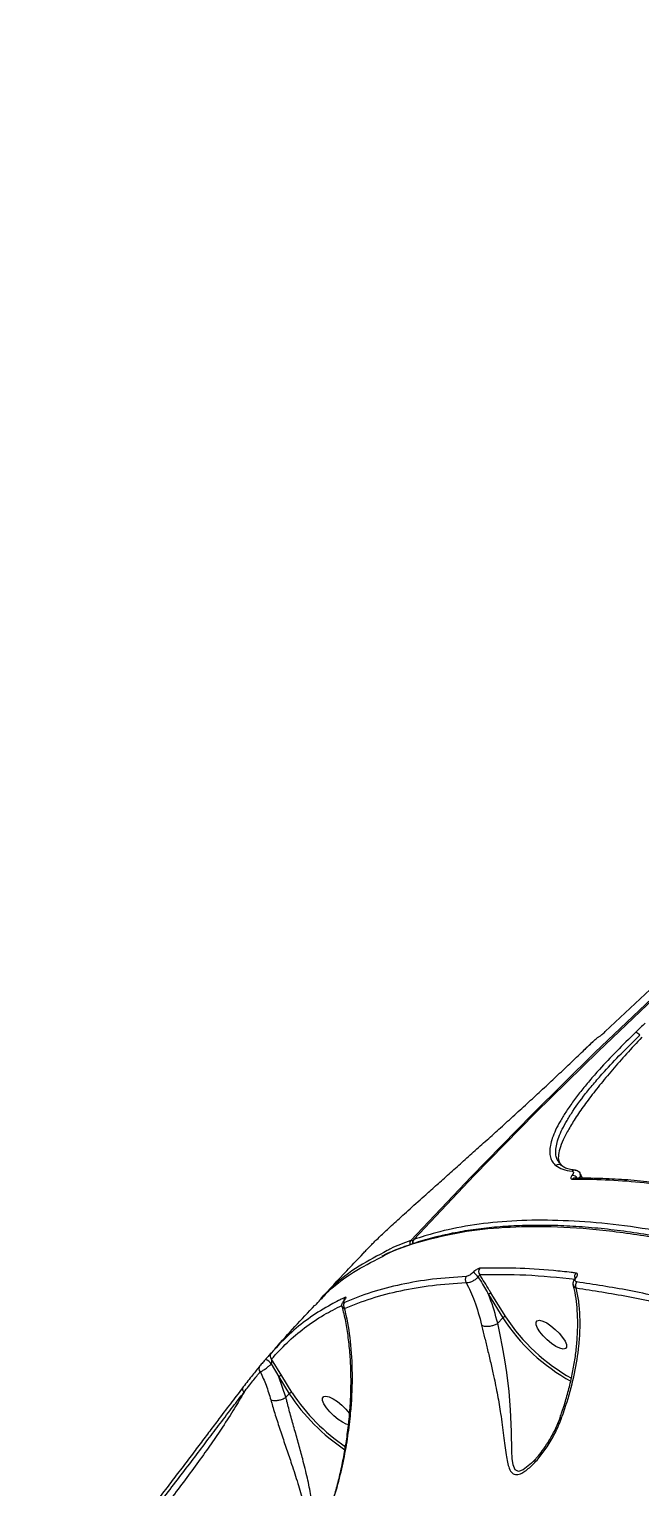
# Model space of a CAD drawing. Header units: millimetres. Extents: x -6028 to 5958, y -6064 to 4137.
# Drawn here: x -59.6 to 78.4, y 99.1 to 428.5 of the extents above; entities that cross this region are included whole.
import ezdxf

# ---------------------------------------------------------------- set-up
doc = ezdxf.new("R2010")
doc.units = ezdxf.units.MM
for name, color, linetype in [('DIKOM_ОБЪЕКТ', 7, 'Continuous'), ('DIKOM_РАЗМЕР_ЗОНА', 7, 'Continuous'), ('DIKOM_РАЗМЕР_ОБЪЕКТА', 7, 'Continuous')]:
    doc.layers.add(name, color=color, linetype=linetype)
doc.styles.add('style1', font='arial.ttf', dxfattribs={"width": 0.8})
doc.dimstyles.new('1-50', dxfattribs={"dimtxt": 300, "dimasz": 200, "dimexe": 100, "dimexo": 0, "dimgap": 100, "dimtad": 1, "dimtxsty": 'style1', "dimcen": 200, "dimclrd": 7, "dimclre": 7, "dimclrt": 7, "dimadec": 1, "dimazin": 2, "dimtfac": 1, "dimtmove": 0, "dimatfit": 2, "dimfxl": 0, "dimlwd": 25, "dimlwe": 18, "dimarcsym": 0})

# ---------------------------------------------------------------- blocks, each defined once
blk = doc.blocks.new('*D9')
at = {"layer": 'Defpoints', "color": 0, "transparency": 16777216}
for p in [(-6027.56, 1459.58), (4556.58, 1382.7), (4556.58, -5964.37)]:
    blk.add_point(p, dxfattribs=at)
at = {"layer": 'DIKOM_РАЗМЕР_ЗОНА', "color": 7, "lineweight": 18, "transparency": 16777216}
for p, q in [((-6027.56, 1459.58), (-6027.56, -6064.37)), ((4556.58, 1382.7), (4556.58, -6064.37))]:
    blk.add_line(p, q, dxfattribs=at)
at = {"layer": 'DIKOM_РАЗМЕР_ЗОНА', "color": 7, "lineweight": 25, "transparency": 16777216}
blk.add_line((-5827.56, -5964.37), (4356.58, -5964.37), dxfattribs=at)
at = {"layer": 'DIKOM_РАЗМЕР_ЗОНА', "color": 7, "transparency": 16777216}
for points in [[(-5827.56, -5931.03), (-5827.56, -5997.7), (-6027.56, -5964.37)], [(4356.58, -5931.03), (4356.58, -5997.7), (4556.58, -5964.37)]]:
    blk.add_solid(points, dxfattribs=at)
at = {"layer": 'DIKOM_РАЗМЕР_ЗОНА', "color": 7, "transparency": 16777216, "insert": (157.08, -5711.2), "char_height": 300, "attachment_point": 5, "style": 'style1'}
blk.add_mtext('10600', dxfattribs=at)
blk = doc.blocks.new('*D12')
at = {"layer": 'Defpoints', "color": 0, "transparency": 16777216}
for p in [(3056.58, 1987.9), (-4027.97, 676.5), (3056.58, -3714.77)]:
    blk.add_point(p, dxfattribs=at)
at = {"layer": 'DIKOM_РАЗМЕР_ОБЪЕКТА', "color": 7, "lineweight": 18, "transparency": 16777216}
for p, q in [((3056.58, 1987.9), (3056.58, -3814.77)), ((-4027.97, 676.5), (-4027.97, -3814.77))]:
    blk.add_line(p, q, dxfattribs=at)
at = {"layer": 'DIKOM_РАЗМЕР_ОБЪЕКТА', "color": 7, "lineweight": 25, "transparency": 16777216}
blk.add_line((-3827.97, -3714.77), (2856.58, -3714.77), dxfattribs=at)
at = {"layer": 'DIKOM_РАЗМЕР_ОБЪЕКТА', "color": 7, "transparency": 16777216}
for points in [[(-3827.97, -3681.44), (-3827.97, -3748.11), (-4027.97, -3714.77)], [(2856.58, -3681.44), (2856.58, -3748.11), (3056.58, -3714.77)]]:
    blk.add_solid(points, dxfattribs=at)
at = {"layer": 'DIKOM_РАЗМЕР_ОБЪЕКТА', "color": 7, "transparency": 16777216, "insert": (20, -3461.6), "char_height": 300, "attachment_point": 5, "style": 'style1'}
blk.add_mtext('7100', dxfattribs=at)

msp = doc.modelspace()

# ---------------------------------------------------------------- linework, layer by layer
at = {"layer": 'DIKOM_ОБЪЕКТ', "color": 7, "linetype": 'Continuous', "lineweight": 15}
for p, q in [((65.577, 197.573), (67.752, 199.654)), ((67.752, 199.654), (67.783, 199.675)), ((65.577, 197.573), (65.608, 197.594)), ((60.793, 171.662), (60.564, 172.014)), ((63.902, 170.678), (63.842, 170.686)), ((27.301, 154.98), (27.351, 155.012)), ((15.404, 151.291), (15.868, 151.839)), ((63.845, 146.317), (63.836, 146.306)), ((44.21, 142.607), (47.452, 137.3)), ((48.096, 137.519), (44.854, 142.826)), ((46.306, 136.064), (46.309, 136.066)), ((46.309, 136.066), (47.452, 137.3)), ((-4.895, 126.899), (-3.164, 123.966)), ((-2.519, 124.184), (-4.845, 127.963)), ((-1.585, 119.348), (-3.164, 123.966)), ((-3.164, 123.966), (-0.836, 120.156)), ((-0.192, 120.374), (-2.519, 124.184)), ((-1.587, 119.346), (-1.585, 119.348)), ((-1.585, 119.348), (-0.836, 120.156)), ((54.738, 105.307), (54.353, 104.884))]:
    msp.add_line(p, q, dxfattribs=at)
at = {"layer": 'DIKOM_ОБЪЕКТ', "color": 7, "linetype": 'Continuous', "lineweight": 15, "flags": 128}
for points in [[(381.415, 407.18), (376.496, 405.022), (358.662, 396.943), (340.978, 388.531), (323.45, 379.786), (306.082, 370.713), (288.88, 361.314), (271.849, 351.592), (254.994, 341.549), (238.321, 331.189), (221.834, 320.515), (205.538, 309.53), (189.439, 298.238), (173.541, 286.641), (157.849, 274.744), (142.368, 262.55), (127.102, 250.062), (112.056, 237.285), (97.235, 224.222), (82.643, 210.878), (68.285, 197.256), (54.164, 183.36), (40.286, 169.195), (26.654, 154.765)], [(27.351, 155.012), (40.983, 169.442), (54.861, 183.607), (68.982, 197.503), (83.34, 211.125), (97.932, 224.47), (112.753, 237.533), (127.799, 250.31), (143.065, 262.797), (158.546, 274.991), (174.238, 286.889), (190.136, 298.485), (206.235, 309.778), (222.531, 320.762), (239.018, 331.437), (255.691, 341.796), (272.546, 351.839), (289.577, 361.562), (306.779, 370.961), (324.147, 380.034), (341.675, 388.778), (359.359, 397.191), (377.193, 405.27), (381.315, 407.08)], [(70.614, 201.979), (73.997, 205.177), (77.393, 208.36), (80.802, 211.527), (84.224, 214.679), (87.658, 217.815), (91.105, 220.936), (94.565, 224.041), (98.038, 227.131)], [(79.63, 203.882), (79.358, 203.622), (79.086, 203.362), (78.814, 203.102), (78.542, 202.842), (78.27, 202.582), (77.998, 202.321), (77.726, 202.061), (77.455, 201.8)], [(65.608, 197.594), (65.88, 197.855), (66.151, 198.115), (66.423, 198.376), (66.695, 198.636), (66.967, 198.896), (67.239, 199.156), (67.511, 199.416), (67.783, 199.675)], [(54.353, 104.884), (53.935, 104.423), (52.08, 102.966), (51.004, 102.603), (50.251, 102.914), (49.755, 104.06), (49.562, 105.503), (49.488, 107.156), (49.401, 111.59), (49.211, 116.53), (48.871, 120.651), (48.342, 124.945), (47.887, 127.832), (47.369, 130.71), (46.829, 133.459), (46.306, 136.063), (46.306, 136.064), (46.306, 136.064)], [(61.842, 130.68), (61.586, 130.339), (61.073, 130.254), (60.344, 130.431), (59.459, 130.857), (58.489, 131.497), (57.513, 132.298), (56.61, 133.197), (55.853, 134.12), (55.304, 134.993), (55.006, 135.745), (54.985, 136.314), (55.241, 136.655), (55.754, 136.741), (56.483, 136.563), (57.368, 136.138), (58.338, 135.498), (59.314, 134.696), (60.217, 133.797), (60.974, 132.874), (61.523, 132.001), (61.821, 131.25), (61.842, 130.68)], [(12.603, 113.132), (12.056, 113.287), (11.171, 113.713), (10.201, 114.352), (9.225, 115.154), (8.322, 116.053), (7.565, 116.976), (7.016, 117.849), (6.718, 118.6), (6.697, 119.17), (6.953, 119.511), (7.466, 119.596), (8.195, 119.419), (9.08, 118.993), (10.05, 118.354), (11.026, 117.552), (11.929, 116.653), (12.685, 115.73), (12.837, 115.515)]]:
    msp.add_lwpolyline(points, dxfattribs=at)
at = {"layer": 'DIKOM_ОБЪЕКТ', "color": 7, "linetype": 'Continuous', "lineweight": 15}
for centre, radius, start, end in [((77.217, 200.352), 1.467, 33.88612, 80.66535), ((60.104, 170.981), 0.969, 44.64603, 132.35098), ((63.131, 168.071), 1.43, 35.31669, 90.92677), ((63.761, 169.806), 0.884, 84.74159, 135.78769), ((63.784, 168.064), 0.838, 89.89479, 137.33905), ((28.034, 154.3), 1, 137.15012, 194.67408), ((28.102, 154.342), 1.006, 138.27248, 195.70758), ((27.404, 154.096), 1.004, 138.27551, 195.22792), ((26.724, 154.141), 0.628, 53.69348, 96.39751), ((43.058, 147.782), 1.081, 139.02566, 220.20237), ((40.009, 145.943), 1.079, 139.19094, 218.11671), ((38.685, 144.184), 3.964, 35.87918, 58.96579), ((64.795, 146.683), 1.129, 138.69087, 201.61542), ((64.054, 146.118), 0.289, 90.71666, 136.28434), ((64.992, 144.671), 1.119, 138.45975, 213.99177), ((12.476, 141.249), 0.974, 138.6075, 186.88332), ((44.712, 142.186), 0.655, 77.44011, 140.01132), ((12.436, 140.133), 1.024, 139.73702, 222.94185), ((47.954, 136.88), 0.655, 77.42765, 140.01709), ((83.763, 160.857), 43.283, 212.9729, 241.10403), ((83.518, 160.589), 42.273, 213.07635, 240.94991), ((-4.211, 128.695), 0.968, 139.58391, 229.11558), ((-6.746, 125.829), 0.946, 140.33351, 227.8463), ((-7.409, 125.004), 3.149, 36.99947, 67.24611), ((-2.662, 123.545), 0.655, 77.44125, 140.00905), ((-10.526, 121.166), 0.869, 143.73803, 232.59378), ((-0.335, 119.735), 0.655, 77.44032, 140.00886), ((36.5, 144.693), 44.677, 213.31233, 236.37255), ((36.077, 144.235), 43.414, 213.34019, 236.15469)]:
    msp.add_arc(centre, radius, start, end, dxfattribs=at)
for points, knots in [([(77.455, 201.8), (76.011, 200.389), (73.098, 197.541), (69.699, 193.903), (67.041, 190.87), (65.01, 188.397), (63.195, 186.012), (61.633, 183.752), (60.349, 181.652), (59.333, 179.699), (58.595, 177.892), (58.155, 176.263), (58.016, 174.831), (58.175, 173.588), (58.618, 172.517), (59.173, 171.97), (59.451, 171.697)], [0, 0, 0, 0, 0.1013048, 0.2043245, 0.2695484, 0.3347699, 0.4018776, 0.4689828, 0.5343951, 0.5998074, 0.6671282, 0.7344508, 0.7998917, 0.8653302, 0.9326633, 1, 1, 1, 1]), ([(60.564, 172.014), (60.178, 172.468), (59.545, 173.211), (59.384, 174.715), (59.546, 176.587), (60.31, 178.83), (61.626, 181.384), (63.307, 184.137), (65.506, 187.165), (68.161, 190.402), (70.787, 193.396), (74.14, 196.98), (76.995, 199.766), (78.435, 201.171)], [0, 0, 0, 0, 0.1084569, 0.1775041, 0.2465511, 0.3806328, 0.4496936, 0.5187535, 0.6525108, 0.721381, 0.7902499, 0.8942445, 1, 1, 1, 1]), ([(69.197, 200.83), (69.209, 200.837), (69.295, 200.889), (69.503, 201.033), (69.861, 201.312), (70.252, 201.643), (70.494, 201.867), (70.614, 201.979)], [0, 0, 0, 0, 0.0372355, 0.2782513, 0.5190375, 0.7595554, 1, 1, 1, 1]), ([(78.887, 200.701), (77.718, 199.451), (75.38, 196.951), (72.184, 193.311), (69.269, 189.805), (66.693, 186.485), (64.484, 183.39), (62.69, 180.573), (61.324, 178.063), (60.405, 175.892), (59.977, 174.115), (59.984, 172.719), (60.384, 172.146), (60.58, 171.866)], [0, 0, 0, 0, 0.08968214, 0.17936155, 0.27005457, 0.36102822, 0.45172034, 0.5433081, 0.63519105, 0.7267796, 0.81899137, 0.91150117, 1, 1, 1, 1]), ([(67.783, 199.675), (67.903, 199.788), (68.145, 200.013), (68.535, 200.345), (68.891, 200.625), (69.099, 200.77), (69.185, 200.823), (69.197, 200.83)], [0, 0, 0, 0, 0.2404771, 0.4810021, 0.7218632, 0.9628197, 1, 1, 1, 1]), ([(22.95, 158.738), (23.956, 159.655), (25.985, 161.505), (29.202, 164.387), (32.223, 167.082), (34.948, 169.51), (37.829, 172.078), (40.82, 174.75), (43.868, 177.483), (46.976, 180.285), (50.148, 183.165), (53.329, 186.075), (56.464, 188.968), (59.558, 191.853), (62.626, 194.743), (64.614, 196.644), (65.608, 197.594)], [0, 0, 0, 0, 0.1001183, 0.201892, 0.267313, 0.3327346, 0.4000648, 0.4673954, 0.5330249, 0.5986544, 0.66621, 0.7337665, 0.7993708, 0.8649758, 0.9324885, 1, 1, 1, 1]), ([(59.451, 171.697), (59.92, 171.384), (60.866, 170.752), (62.37, 170.533), (63.128, 170.422)], [0, 0, 0, 0, 0.4964842, 1, 1, 1, 1]), ([(60.884, 171.681), (60.933, 171.635), (61.169, 171.411), (61.877, 171.109), (62.823, 170.813), (63.616, 170.744), (63.909, 170.718)], [0, 0, 0, 0, 0.08788478, 0.42807436, 0.78902936, 1, 1, 1, 1]), ([(63.108, 169.501), (63.086, 169.473), (62.988, 169.35), (62.853, 169.127), (62.786, 168.867), (62.87, 168.668), (63.066, 168.644), (63.168, 168.632)], [0, 0, 0, 0, 0.049132, 0.2179374, 0.4267023, 0.7022321, 1, 1, 1, 1]), ([(63.128, 170.422), (63.216, 170.4), (63.391, 170.354), (63.443, 170.13), (63.357, 169.838), (63.189, 169.61), (63.108, 169.501)], [0, 0, 0, 0, 0.2974743, 0.5890274, 0.8028722, 1, 1, 1, 1]), ([(63.168, 168.632), (63.471, 168.636), (64.987, 168.654), (68.999, 168.62), (75.409, 168.29), (84.128, 167.417), (90.553, 166.33), (94.132, 165.724)], [0, 0, 0, 0, 0.0321648, 0.1608336, 0.4182099, 0.6759562, 1, 1, 1, 1]), ([(63.782, 168.881), (64.083, 168.891), (66.12, 168.957), (70.076, 168.856), (75.653, 168.564), (81.415, 168.026), (87.36, 167.246), (91.848, 166.554), (94.408, 166.051), (94.869, 165.961)], [0, 0, 0, 0, 0.03224251, 0.21846278, 0.4042736, 0.58944392, 0.77419166, 0.95936264, 1, 1, 1, 1]), ([(63.84, 170.668), (63.906, 170.666), (64.136, 170.661), (64.522, 170.468), (64.848, 170.161), (64.907, 169.936), (64.921, 169.881)], [0, 0, 0, 0, 0.1517382, 0.5289954, 0.8836939, 1, 1, 1, 1]), ([(64.843, 168.906), (64.858, 168.931), (64.991, 169.154), (65.046, 169.518), (64.947, 169.764), (64.903, 169.875)], [0, 0, 0, 0, 0.064957, 0.5784266, 1, 1, 1, 1]), ([(64.954, 169.925), (65.001, 169.793), (65.139, 169.404), (65.324, 169.099), (65.447, 168.897)], [0, 0, 0, 0, 0.33773219, 1, 1, 1, 1]), ([(18.541, 154.592), (19.152, 155.183), (20.383, 156.373), (22.09, 157.946), (22.95, 158.738)], [0, 0, 0, 0, 0.4964957, 1, 1, 1, 1]), ([(20.188, 151.289), (20.438, 151.417), (21.903, 152.163), (24.804, 153.311), (28.903, 154.723), (33.239, 155.892), (37.774, 156.838), (42.499, 157.55), (47.41, 158.029), (52.508, 158.277), (57.794, 158.295), (63.268, 158.082), (68.932, 157.64), (74.788, 156.967), (80.836, 156.064), (87.08, 154.931), (93.519, 153.566), (100.138, 151.974), (106.908, 150.161), (113.805, 148.133), (120.822, 145.893), (127.96, 143.441), (135.224, 140.776), (142.614, 137.899), (150.134, 134.808), (157.785, 131.502), (165.569, 127.982), (173.489, 124.244), (181.549, 120.289), (189.732, 116.122), (198.003, 111.762), (206.333, 107.224), (214.709, 102.515), (223.139, 97.631), (231.623, 92.573), (240.161, 87.339), (248.755, 81.934), (257.403, 76.347), (264.877, 71.419), (269.479, 68.292), (271.168, 67.143)], [0, 0, 0, 0, 0.00556971, 0.03267522, 0.05996081, 0.08736622, 0.11469873, 0.14191643, 0.1690486, 0.196122, 0.2231623, 0.25019708, 0.27725078, 0.30434529, 0.33151002, 0.35877376, 0.38616681, 0.41368082, 0.44114806, 0.46844849, 0.49563176, 0.52272827, 0.54976975, 0.57678631, 0.60380902, 0.63085989, 0.65796864, 0.68516582, 0.71248236, 0.73994096, 0.76739952, 0.79466736, 0.82184689, 0.84895998, 0.87602905, 0.90307564, 0.93012188, 0.95718608, 0.98428641, 1, 1, 1, 1]), ([(584.136, -247.518), (582.183, -244.403), (576.881, -235.945), (567.526, -221.875), (555.889, -205.285), (543.464, -188.47), (530.327, -171.518), (516.533, -154.504), (502.12, -137.481), (487.1, -120.479), (471.51, -103.526), (455.403, -86.672), (438.856, -69.997), (421.944, -53.578), (404.717, -37.47), (387.198, -21.705), (369.422, -6.304), (351.446, 8.69), (333.355, 23.208), (315.231, 37.18), (297.133, 50.558), (279.09, 63.308), (261.133, 75.421), (243.314, 86.864), (225.718, 97.587), (208.427, 107.538), (191.498, 116.678), (174.965, 124.976), (158.85, 132.434), (143.199, 139.037), (128.082, 144.757), (113.572, 149.564), (100.368, 153.253), (88.381, 155.962), (77.515, 157.836), (67.183, 159.004), (57.431, 159.463), (48.341, 159.214), (39.938, 158.256), (32.979, 156.828), (28.98, 155.538), (27.351, 155.012)], [0, 0, 0, 0, 0.0156529, 0.0424898, 0.0694115, 0.0963763, 0.1233411, 0.1502628, 0.1770999, 0.2039369, 0.2308586, 0.2578233, 0.2847881, 0.3117098, 0.3385468, 0.3653839, 0.3923055, 0.4192703, 0.446235, 0.4731567, 0.4999938, 0.5268308, 0.5537526, 0.5807173, 0.6076819, 0.6346036, 0.6614408, 0.6882778, 0.7151994, 0.742164, 0.7691288, 0.7960505, 0.8228874, 0.8459666, 0.8691683, 0.8923973, 0.9156265, 0.9388281, 0.9615879, 0.984348, 1, 1, 1, 1]), ([(19.972, 151.039), (20.304, 151.226), (23.048, 152.765), (29.036, 154.713), (37.951, 156.825), (47.713, 157.903), (58.366, 158.079), (69.942, 157.281), (82.414, 155.497), (95.511, 152.764), (109.171, 149.114), (123.325, 144.598), (138.202, 139.143), (153.782, 132.727), (170.026, 125.349), (186.383, 117.268), (202.769, 108.566), (219.11, 99.333), (235.867, 89.316), (253.002, 78.514), (270.469, 66.947), (288.123, 54.702), (305.914, 41.803), (323.787, 28.288), (341.801, 14.106), (359.896, -0.721), (378.012, -16.157), (395.749, -31.863), (413.055, -47.777), (429.889, -63.836), (446.524, -80.302), (462.897, -97.135), (478.929, -114.282), (493.391, -130.34), (502.275, -140.668), (506.203, -145.236)], [0, 0, 0, 0, 0.0043966, 0.0363498, 0.0674011, 0.0984764, 0.1295277, 0.1614809, 0.1934603, 0.2254137, 0.2564651, 0.2875402, 0.3185916, 0.3505449, 0.382524, 0.4144773, 0.4444106, 0.4743653, 0.5042987, 0.535037, 0.5657985, 0.5965368, 0.6275882, 0.6586635, 0.6897149, 0.7216682, 0.7536477, 0.785601, 0.8166524, 0.8477277, 0.8787791, 0.9107324, 0.9427118, 0.9746651, 1, 1, 1, 1]), ([(21.324, 152.482), (19.165, 151.362), (14.595, 148.99), (9.679, 145.261), (7.188, 142.427), (6.397, 141.526)], [0, 0, 0, 0, 0.3793538, 0.8028906, 1, 1, 1, 1]), ([(15.868, 151.839), (15.881, 151.852), (15.962, 151.935), (16.17, 152.148), (16.519, 152.509), (16.86, 152.863), (17.07, 153.083), (17.176, 153.193)], [0, 0, 0, 0, 0.06392748, 0.38854113, 0.64557838, 0.82229564, 1, 1, 1, 1]), ([(17.176, 153.193), (17.286, 153.308), (17.505, 153.537), (17.866, 153.91), (18.254, 154.307), (18.439, 154.491), (18.541, 154.592)], [0, 0, 0, 0, 0.1849104, 0.3686075, 0.6500877, 1, 1, 1, 1]), ([(26.654, 154.765), (25.062, 154.199), (23.19, 153.535), (21.566, 152.619), (21.324, 152.482)], [0, 0, 0, 0, 0.8506356, 1, 1, 1, 1]), ([(5.06, 140.084), (5.81, 140.947), (8.298, 143.807), (13.201, 147.544), (17.828, 149.933), (19.972, 151.039)], [0, 0, 0, 0, 0.1881042, 0.6238531, 1, 1, 1, 1]), ([(6.29, 141.626), (8.24, 143.739), (11.244, 146.993), (14.314, 150.183), (15.392, 151.303)], [0, 0, 0, 0, 0.6489909, 1, 1, 1, 1]), ([(42.242, 148.49), (42.217, 148.488), (42.107, 148.48), (41.86, 148.399), (41.486, 148.195), (41.092, 147.916), (40.85, 147.692), (40.729, 147.58)], [0, 0, 0, 0, 0.0733391, 0.322585, 0.5550464, 0.7773734, 1, 1, 1, 1]), ([(63.946, 147.428), (63.606, 147.469), (61.906, 147.673), (57.28, 148.147), (50.256, 148.61), (44.915, 148.53), (42.242, 148.49)], [0, 0, 0, 0, 0.0441461, 0.2207226, 0.6100173, 1, 1, 1, 1]), ([(39.192, 146.649), (36.623, 146.472), (31.485, 146.12), (24.381, 144.892), (17.692, 143.194), (13.668, 141.595), (11.655, 140.795)], [0, 0, 0, 0, 0.2490963, 0.4981935, 0.7490983, 1, 1, 1, 1]), ([(11.687, 139.436), (13.68, 140.229), (17.666, 141.814), (24.317, 143.51), (31.415, 144.744), (36.578, 145.099), (39.16, 145.277)], [0, 0, 0, 0, 0.2490971, 0.4981964, 0.7490988, 1, 1, 1, 1]), ([(39.16, 145.277), (39.208, 145.271), (39.419, 145.243), (39.886, 145.308), (40.57, 145.572), (41.273, 145.978), (41.688, 146.329), (41.897, 146.507)], [0, 0, 0, 0, 0.0735525, 0.3198505, 0.5507773, 0.7734261, 1, 1, 1, 1]), ([(39.16, 145.277), (39.827, 143.917), (41.286, 140.943), (42.179, 137.508), (42.664, 135.644)], [0, 0, 0, 0, 0.45744908, 1, 1, 1, 1]), ([(40.729, 147.58), (40.607, 147.467), (40.362, 147.24), (39.963, 146.957), (39.582, 146.747), (39.33, 146.661), (39.218, 146.651), (39.192, 146.649)], [0, 0, 0, 0, 0.2210814, 0.4418465, 0.674503, 0.9251572, 1, 1, 1, 1]), ([(41.897, 146.507), (41.928, 146.547), (41.964, 146.594), (42.032, 146.691), (42.103, 146.801), (42.179, 146.941), (42.218, 147.032), (42.23, 147.074), (42.233, 147.084)], [0, 0, 0, 0, 0.1599582, 0.1865355, 0.3966056, 0.6400535, 0.9173926, 1, 1, 1, 1]), ([(41.897, 146.507), (42.526, 145.464), (43.307, 144.17), (44.063, 142.861), (44.21, 142.607)], [0, 0, 0, 0, 0.8058775, 1, 1, 1, 1]), ([(42.233, 147.084), (45.654, 147.127), (52.505, 147.214), (60.088, 146.421), (63.885, 146.024)], [0, 0, 0, 0, 0.4992731, 1, 1, 1, 1]), ([(44.854, 142.826), (44.702, 143.075), (43.833, 144.492), (42.956, 145.913), (42.233, 147.084)], [0, 0, 0, 0, 0.1757289, 1, 1, 1, 1]), ([(63.42, 144.752), (63.398, 144.812), (63.315, 145.039), (63.394, 145.484), (63.557, 145.939), (63.781, 146.206), (63.863, 146.304)], [0, 0, 0, 0, 0.11463833, 0.4302145, 0.78908344, 1, 1, 1, 1]), ([(64.154, 145.413), (64.038, 145.448), (63.833, 145.51), (63.756, 145.767), (63.818, 146.064), (63.972, 146.292), (64.05, 146.407)], [0, 0, 0, 0, 0.3292612, 0.5798177, 0.7885987, 1, 1, 1, 1]), ([(63.834, 146.307), (63.85, 146.326), (63.892, 146.379), (63.919, 146.435), (63.919, 146.433), (63.918, 146.433)], [0, 0, 0, 0, 0.2512559, 0.6772331, 1, 1, 1, 1]), ([(64.05, 146.407), (64.131, 146.527), (64.292, 146.765), (64.353, 147.077), (64.268, 147.317), (64.089, 147.408), (63.961, 147.426), (63.946, 147.428)], [0, 0, 0, 0, 0.2148153, 0.4259345, 0.6817603, 0.9642203, 1, 1, 1, 1]), ([(115.01, 132.633), (110.463, 134.163), (101.37, 137.222), (88.39, 140.782), (75.879, 143.639), (68.062, 144.822), (64.154, 145.413)], [0, 0, 0, 0, 0.2485946, 0.4971913, 0.7485947, 1, 1, 1, 1]), ([(11.746, 141.892), (11.531, 141.792), (11.049, 141.567), (10.586, 141.322), (10.328, 141.186)], [0, 0, 0, 0, 0.4443503, 1, 1, 1, 1]), ([(11.695, 141.335), (11.713, 141.357), (11.798, 141.459), (11.932, 141.642), (12.032, 141.832), (12.034, 141.99), (11.861, 141.931), (11.746, 141.892)], [0, 0, 0, 0, 0.0349009, 0.1620468, 0.3362666, 0.5591561, 1, 1, 1, 1]), ([(46.309, 136.066), (45.771, 138.041), (45.157, 140.289), (44.313, 142.356), (44.21, 142.607)], [0, 0, 0, 0, 0.8785753, 1, 1, 1, 1]), ([(60.449, 114.967), (60.577, 115.315), (61.109, 116.76), (61.872, 119.286), (62.739, 122.547), (63.427, 125.801), (63.943, 129.029), (64.276, 132.199), (64.42, 135.277), (64.373, 138.238), (64.125, 141.03), (63.794, 143.205), (63.482, 144.353), (63.383, 144.718)], [0, 0, 0, 0, 0.0297484, 0.1233844, 0.219459, 0.3180828, 0.4191973, 0.5225528, 0.627703, 0.734106, 0.8419912, 0.9499136, 1, 1, 1, 1]), ([(60.646, 114.409), (61.101, 115.705), (62.344, 119.235), (63.774, 124.842), (64.631, 130.213), (64.935, 134.529), (64.923, 137.918), (64.664, 141.13), (64.264, 143.073), (64.064, 144.045)], [0, 0, 0, 0, 0.11280024, 0.30737607, 0.50623341, 0.62802791, 0.74982787, 0.87491587, 1, 1, 1, 1]), ([(63.435, 144.732), (63.456, 144.635), (63.516, 144.351), (63.797, 144.152), (64.027, 144.06), (64.064, 144.045)], [0, 0, 0, 0, 0.30420169, 0.88694155, 1, 1, 1, 1]), ([(64.064, 144.045), (67.919, 143.463), (75.629, 142.298), (88.053, 139.473), (101.041, 135.923), (110.215, 132.838), (114.802, 131.296)], [0, 0, 0, 0, 0.2485948, 0.4971897, 0.7485946, 1, 1, 1, 1]), ([(10.328, 141.186), (9.754, 140.896), (7.509, 139.76), (3.898, 137.469), (-0.729, 133.902), (-3.439, 130.961), (-4.949, 129.322)], [0, 0, 0, 0, 0.0953456, 0.3728038, 0.6506683, 1, 1, 1, 1]), ([(-4.845, 127.963), (-3.698, 129.23), (-1.403, 131.766), (2.585, 135.071), (6.705, 137.903), (9.711, 139.423), (11.092, 140.122)], [0, 0, 0, 0, 0.2590381, 0.5180728, 0.7785372, 1, 1, 1, 1]), ([(-4.02, 130.383), (-4.007, 130.397), (-1.068, 133.707), (1.952, 136.949), (4.958, 140.177)], [0, 0, 0, 0, 0.0043296, 1, 1, 1, 1]), ([(8.19, 93.34), (8.264, 93.552), (9.016, 95.699), (10.244, 99.736), (11.556, 105.289), (12.484, 110.636), (13.22, 116.862), (13.562, 123.81), (13.219, 131.187), (12.45, 136.278), (11.817, 138.899), (11.687, 139.436)], [0, 0, 0, 0, 0.0115194, 0.1169981, 0.2229811, 0.3292407, 0.4351036, 0.6083274, 0.7820057, 0.9552826, 1, 1, 1, 1]), ([(8.22, 93.532), (8.542, 94.485), (9.243, 96.564), (10.138, 99.789), (10.975, 103.302), (11.713, 107.052), (12.331, 110.972), (12.788, 114.991), (13.068, 119.014), (13.164, 123.03), (13.066, 127.009), (12.78, 130.93), (12.285, 134.681), (11.737, 137.671), (11.283, 139.3), (11.131, 139.844)], [0, 0, 0, 0, 0.0518891, 0.113177, 0.1791015, 0.2507411, 0.3299849, 0.4113184, 0.4960909, 0.5836422, 0.6736713, 0.7665591, 0.8610433, 0.9536142, 1, 1, 1, 1]), ([(11.13, 139.845), (11.115, 139.884), (11.061, 140.029), (11.086, 140.29), (11.168, 140.598), (11.334, 140.898), (11.53, 141.17), (11.705, 141.362), (11.745, 141.406)], [0, 0, 0, 0, 0.063262, 0.2294679, 0.399494, 0.629357, 0.9151913, 1, 1, 1, 1]), ([(11.135, 139.845), (11.137, 139.815), (11.149, 139.608), (11.374, 139.488), (11.624, 139.447), (11.687, 139.436)], [0, 0, 0, 0, 0.1147062, 0.7754334, 1, 1, 1, 1]), ([(11.655, 140.795), (11.541, 140.76), (11.371, 140.708), (11.372, 140.86), (11.466, 141.041), (11.596, 141.217), (11.677, 141.315), (11.695, 141.335)], [0, 0, 0, 0, 0.4456162, 0.6623331, 0.8364659, 0.9656866, 1, 1, 1, 1]), ([(11.657, 141.313), (11.678, 141.337), (11.738, 141.41), (11.785, 141.481), (11.787, 141.484), (11.788, 141.486)], [0, 0, 0, 0, 0.2196188, 0.6523503, 1, 1, 1, 1]), ([(42.664, 135.644), (42.689, 135.631), (42.851, 135.543), (43.256, 135.418), (43.974, 135.367), (44.802, 135.466), (45.632, 135.699), (46.081, 135.942), (46.306, 136.064)], [0, 0, 0, 0, 0.0319291, 0.2048544, 0.4036454, 0.6024254, 0.8011995, 1, 1, 1, 1]), ([(42.664, 135.644), (42.687, 135.543), (42.895, 134.629), (43.335, 132.803), (44.017, 130.036), (44.714, 127.129), (45.498, 123.667), (46.278, 119.775), (47.057, 115.216), (47.652, 110.606), (48.089, 107.035), (48.483, 104.658), (48.886, 103.176), (49.498, 102.111), (50.49, 101.753), (51.912, 102.198), (53.732, 103.579), (55.694, 105.672), (57.568, 108.228), (59.288, 111.121), (60.193, 113.313), (60.646, 114.409)], [0, 0, 0, 0, 0.0056309, 0.0508125, 0.0960137, 0.1438702, 0.1917644, 0.263313, 0.3349759, 0.4270893, 0.5191806, 0.5590184, 0.5987807, 0.6438179, 0.6799258, 0.71607, 0.7691212, 0.8237191, 0.8784542, 0.9392275, 1, 1, 1, 1]), ([(-4.949, 129.322), (-4.961, 129.308), (-5.036, 129.22), (-5.231, 128.994), (-5.562, 128.617), (-5.887, 128.249), (-6.09, 128.022), (-6.191, 127.908)], [0, 0, 0, 0, 0.0639284, 0.3885748, 0.6455576, 0.8222972, 1, 1, 1, 1]), ([(-7.475, 126.433), (-8.009, 125.772), (-9.087, 124.44), (-10.51, 122.604), (-11.227, 121.68)], [0, 0, 0, 0, 0.4964901, 1, 1, 1, 1]), ([(-6.191, 127.908), (-6.297, 127.789), (-6.508, 127.553), (-6.852, 127.163), (-7.215, 126.744), (-7.382, 126.544), (-7.475, 126.433)], [0, 0, 0, 0, 0.1849012, 0.3686178, 0.6501219, 1, 1, 1, 1]), ([(-7.381, 125.127), (-7.175, 125.213), (-6.797, 125.369), (-6.078, 125.866), (-5.438, 126.381), (-5.079, 126.723), (-4.895, 126.899)], [0, 0, 0, 0, 0.33121968, 0.60779824, 0.79831294, 1, 1, 1, 1]), ([(-4.895, 126.899), (-4.878, 126.932), (-4.849, 126.987), (-4.81, 127.11), (-4.775, 127.305), (-4.772, 127.593), (-4.805, 127.817), (-4.839, 127.942), (-4.845, 127.963)], [0, 0, 0, 0, 0.07265653, 0.1228132, 0.27900094, 0.54902761, 0.9247443, 1, 1, 1, 1]), ([(-11.054, 120.476), (-10.362, 121.369), (-8.968, 123.166), (-7.912, 124.471), (-7.381, 125.127)], [0, 0, 0, 0, 0.4964763, 1, 1, 1, 1]), ([(-7.381, 125.127), (-6.921, 124.122), (-5.997, 122.102), (-5.338, 119.87), (-5.007, 118.749)], [0, 0, 0, 0, 0.4978606, 1, 1, 1, 1]), ([(-11.227, 121.68), (-12.056, 120.6), (-13.73, 118.421), (-16.337, 114.976), (-18.778, 111.744), (-20.977, 108.83), (-23.305, 105.751), (-25.729, 102.554), (-28.211, 99.298), (-30.758, 95.977), (-33.378, 92.587), (-36.029, 89.188), (-38.669, 85.837), (-41.304, 82.528), (-43.949, 79.246), (-45.691, 77.118), (-46.562, 76.054)], [0, 0, 0, 0, 0.1001196, 0.2018939, 0.2673154, 0.3327351, 0.400066, 0.4673959, 0.5330248, 0.5986551, 0.666211, 0.7337663, 0.7993711, 0.8649757, 0.9324875, 1, 1, 1, 1]), ([(-45.677, 75.813), (-44.556, 77.187), (-42.31, 79.941), (-38.857, 84.26), (-35.394, 88.651), (-31.953, 93.074), (-28.575, 97.463), (-25.297, 101.756), (-22.163, 105.887), (-19.197, 109.807), (-16.302, 113.63), (-13.524, 117.283), (-11.877, 119.412), (-11.054, 120.476)], [0, 0, 0, 0, 0.088694, 0.1776679, 0.2663588, 0.355066, 0.4440573, 0.5327623, 0.6211392, 0.7097986, 0.7981762, 0.8990872, 1, 1, 1, 1]), ([(-11.054, 120.476), (-11.762, 119.264), (-13.178, 116.84), (-15.733, 112.872), (-18.461, 108.85), (-21.297, 104.844), (-24.354, 100.683), (-27.604, 96.412), (-31, 92.089), (-34.5, 87.767), (-38.059, 83.509), (-41.639, 79.346), (-43.997, 76.713), (-45.174, 75.399)], [0, 0, 0, 0, 0.1033765, 0.2067507, 0.2946082, 0.3827369, 0.470592, 0.5587495, 0.6471809, 0.7353371, 0.8234666, 0.9118709, 1, 1, 1, 1]), ([(-5.007, 118.749), (-4.977, 118.739), (-4.886, 118.705), (-4.581, 118.625), (-4.013, 118.574), (-3.195, 118.67), (-2.326, 118.919), (-1.844, 119.197), (-1.587, 119.346)], [0, 0, 0, 0, 0.0343135, 0.1061086, 0.3220762, 0.5380497, 0.7540202, 1, 1, 1, 1]), ([(-5.007, 118.749), (-4.913, 118.415), (-4.534, 117.059), (-3.743, 114.504), (-2.612, 111.086), (-1.437, 107.632), (-0.154, 103.845), (1.139, 99.836), (2.247, 96), (3.018, 92.731), (3.53, 89.931), (3.764, 87.414), (3.818, 86.344), (3.845, 85.809)], [0, 0, 0, 0, 0.0275947, 0.1121797, 0.1968238, 0.2807375, 0.3647043, 0.4782451, 0.5919075, 0.6886513, 0.7854192, 0.8928598, 1, 1, 1, 1]), ([(4.527, 86.739), (4.584, 87.328), (4.698, 88.509), (4.75, 91.116), (4.531, 93.958), (4.073, 97.238), (3.303, 101.039), (2.333, 104.971), (1.327, 108.664), (0.386, 111.998), (-0.535, 115.285), (-1.198, 117.732), (-1.507, 119.029), (-1.587, 119.345), (-1.587, 119.346)], [0, 0, 0, 0, 0.1075151, 0.2153756, 0.3137313, 0.412063, 0.5267817, 0.6413678, 0.7248286, 0.8082235, 0.8908973, 0.9734912, 0.9999873, 1, 1, 1, 1]), ([(54.381, 104.859), (54.667, 105.165), (55.343, 105.885), (56.47, 107.333), (57.798, 109.284), (59.13, 111.702), (60.056, 113.656), (60.409, 114.785), (60.458, 114.942)], [0, 0, 0, 0, 0.1160185, 0.2737609, 0.4711016, 0.7158222, 0.9605897, 1, 1, 1, 1]), ([(60.646, 114.409), (60.628, 114.432), (60.504, 114.587), (60.395, 114.793), (60.47, 114.918), (60.49, 114.952)], [0, 0, 0, 0, 0.1099684, 0.7601639, 1, 1, 1, 1])]:
    msp.add_open_spline(points, degree=3, knots=knots, dxfattribs=at)

# ---------------------------------------------------------------- dimensions: what is measured, and where the dimension line sits
at = {"layer": 'DIKOM_РАЗМЕР_ЗОНА'}
dim = msp.add_linear_dim(base=(4556.575, -5964.368), p1=(-6027.562, 1459.576), p2=(4556.575, 1382.704), text='10600', dimstyle='1-50', dxfattribs=at)
dim.commit()
dim.dimension.update_dxf_attribs({"geometry": '*D9', "text_midpoint": (157.08, -5964.368), "dimtype": 160})
at = {"layer": 'DIKOM_РАЗМЕР_ОБЪЕКТА'}
dim = msp.add_linear_dim(base=(3056.575, -3714.774), p1=(-4027.972, 676.501), p2=(3056.575, 1987.897), text='7100', dimstyle='1-50', dxfattribs=at)
dim.commit()
dim.dimension.update_dxf_attribs({"geometry": '*D12', "text_midpoint": (20, -3714.774), "dimtype": 160})

doc.saveas('drawing.dxf')
